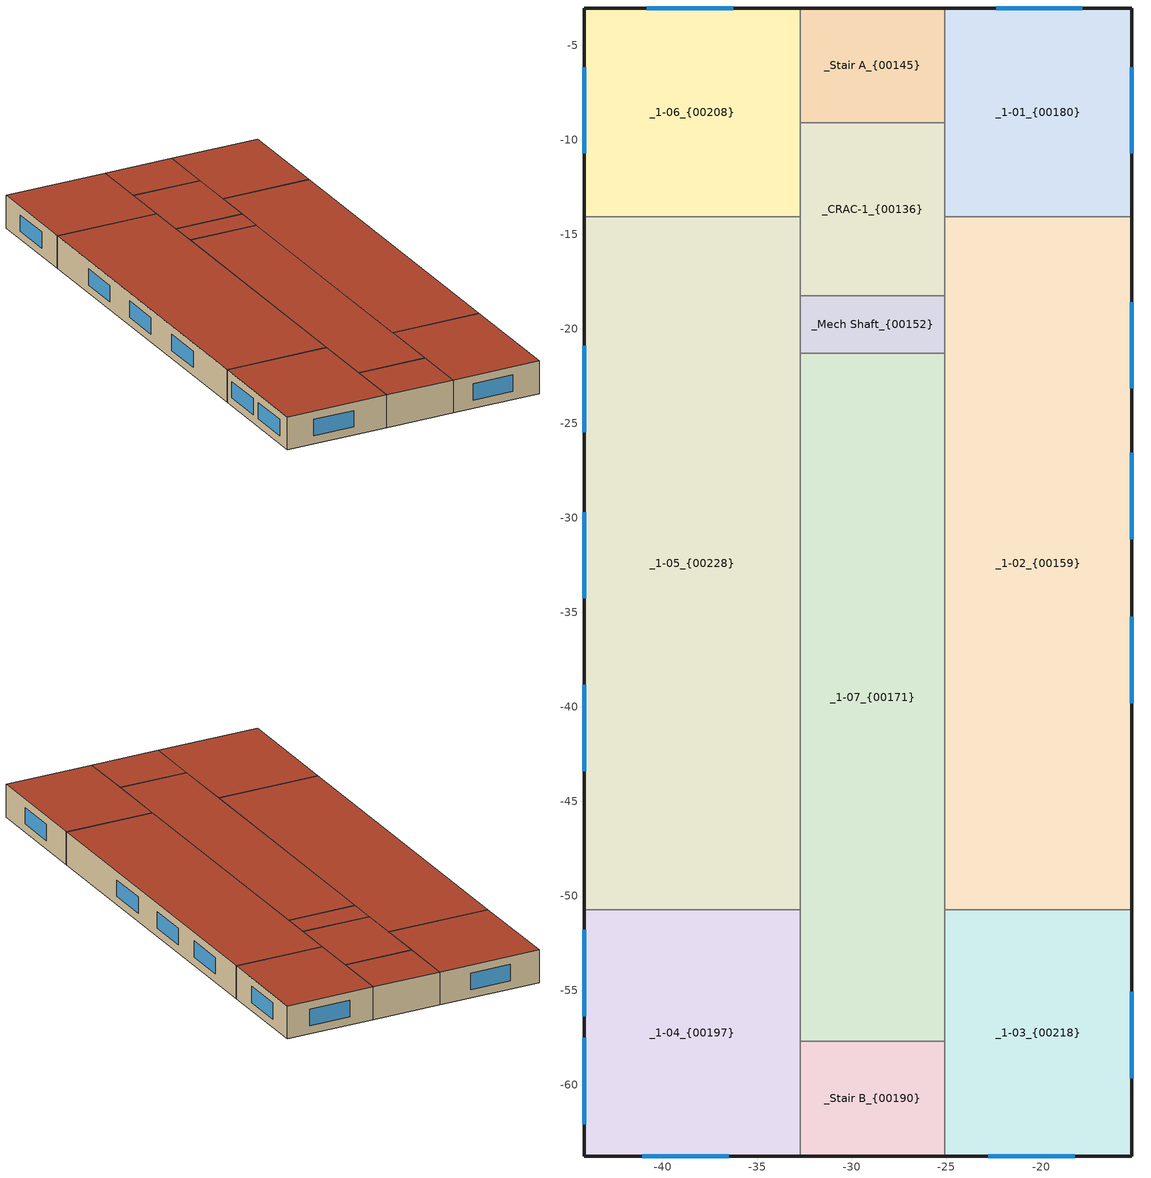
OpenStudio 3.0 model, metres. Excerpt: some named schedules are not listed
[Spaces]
_CRAC-1_{00136}
 floor adiabatic (2016 Zone 4 Slab-on-grade floor_ unheated_{00025}): -32.73,-18.24 -32.73,-9.1 -25.09,-9.1 -25.09,-18.24 z0
 wall to _Stair A_{00145} (Generic - Gypsum Board Interior Wall_{00032}): -25.09,-9.1 -32.73,-9.1 z0:3.66
 wall to _1-01_{00180} (Generic - Gypsum Board Interior Wall_{00032}): -25.09,-14.08 -25.09,-9.1 z0:3.66
 wall to _1-02_{00159} (Generic - Gypsum Board Interior Wall_{00032}): -25.09,-18.24 -25.09,-14.08 z0:3.66
 wall to _Mech Shaft_{00152} (Generic - Gypsum Board Interior Wall_{00032}): -32.73,-18.24 -25.09,-18.24 z0:3.66
 wall to _1-05_{00228} (Generic - Gypsum Board Interior Wall_{00032}): -32.73,-14.08 -32.73,-18.24 z0:3.66
 wall to _1-06_{00208} (Generic - Gypsum Board Interior Wall_{00032}): -32.73,-9.1 -32.73,-14.08 z0:3.66
 roof outside (2016 Zone 4 Insulation entirely above deck_{00022}): -25.09,-18.24 -25.09,-9.1 -32.73,-9.1 -32.73,-18.24 z3.66
_Stair A_{00145}
 floor adiabatic (2016 Zone 4 Slab-on-grade floor_ unheated_{00025}): -32.73,-9.1 -32.73,-3.03 -25.09,-3.03 -25.09,-9.1 z0
 wall outside (2016 Zone 4 Above-grade steel-framed wall_{00019}): -25.09,-3.03 -32.73,-3.03 z0:3.66
 wall to _1-01_{00180} (Generic - Gypsum Board Interior Wall_{00032}): -25.09,-9.1 -25.09,-3.03 z0:3.66
 wall to _1-06_{00208} (Generic - Gypsum Board Interior Wall_{00032}): -32.73,-3.03 -32.73,-9.1 z0:3.66
 roof outside (2016 Zone 4 Insulation entirely above deck_{00022}): -25.09,-9.1 -25.09,-3.03 -32.73,-3.03 -32.73,-9.1 z3.66
_Mech Shaft_{00152}
 floor adiabatic (2016 Zone 4 Slab-on-grade floor_ unheated_{00025}): -32.73,-21.3 -32.73,-18.24 -25.09,-18.24 -25.09,-21.3 z0
 wall to _1-02_{00159} (Generic - Gypsum Board Interior Wall_{00032}): -25.09,-21.3 -25.09,-18.24 z0:3.66
 wall to _1-07_{00171} (Generic - Gypsum Board Interior Wall_{00032}): -32.73,-21.3 -25.09,-21.3 z0:3.66
 wall to _1-05_{00228} (Generic - Gypsum Board Interior Wall_{00032}): -32.73,-18.24 -32.73,-21.3 z0:3.66
 roof outside (2016 Zone 4 Insulation entirely above deck_{00022}): -25.09,-21.3 -25.09,-18.24 -32.73,-18.24 -32.73,-21.3 z3.66
_1-02_{00159}
 floor adiabatic (2016 Zone 4 Slab-on-grade floor_ unheated_{00025}): -25.09,-50.74 -25.09,-14.08 -15.21,-14.08 -15.21,-50.74 z0
 wall outside (2016 Zone 4 Above-grade steel-framed wall_{00019}): -15.21,-50.74 -15.21,-14.08 z0:3.66
 wall to _1-01_{00180} (Generic - Gypsum Board Interior Wall_{00032}): -15.21,-14.08 -25.09,-14.08 z0:3.66
 wall to _1-03_{00218} (Generic - Gypsum Board Interior Wall_{00032}): -25.09,-50.74 -15.21,-50.74 z0:3.66
 wall to _1-07_{00171} (Generic - Gypsum Board Interior Wall_{00032}): -25.09,-21.3 -25.09,-50.74 z0:3.66
 window (Construction 3): -15.21,-39.81 -15.21,-35.24 / -15.21,-31.14 -15.21,-26.57 / -15.21,-23.16 -15.21,-18.59 z0.91:2.74
 roof outside (2016 Zone 4 Insulation entirely above deck_{00022}): -15.21,-50.74 -15.21,-14.08 -25.09,-14.08 -25.09,-50.74 z3.66
_1-07_{00171}
 floor adiabatic (2016 Zone 4 Slab-on-grade floor_ unheated_{00025}): -32.73,-57.68 -32.73,-21.3 -25.09,-21.3 -25.09,-57.68 z0
 wall to _1-03_{00218} (Generic - Gypsum Board Interior Wall_{00032}): -25.09,-57.68 -25.09,-50.74 z0:3.66
 wall to _Stair B_{00190} (Generic - Gypsum Board Interior Wall_{00032}): -32.73,-57.68 -25.09,-57.68 z0:3.66
 wall to _1-04_{00197} (Generic - Gypsum Board Interior Wall_{00032}): -32.73,-50.74 -32.73,-57.68 z0:3.66
 wall to _1-05_{00228} (Generic - Gypsum Board Interior Wall_{00032}): -32.73,-21.3 -32.73,-50.74 z0:3.66
 roof outside (2016 Zone 4 Insulation entirely above deck_{00022}): -25.09,-57.68 -25.09,-21.3 -32.73,-21.3 -32.73,-57.68 z3.66
_1-01_{00180}
 floor adiabatic (2016 Zone 4 Slab-on-grade floor_ unheated_{00025}): -25.09,-14.08 -25.09,-3.03 -15.21,-3.03 -15.21,-14.08 z0
 wall outside (2016 Zone 4 Above-grade steel-framed wall_{00019}): -15.21,-14.08 -15.21,-3.03 -25.09,-3.03 z0:3.66
 window (Construction 3): -17.81,-3.03 -22.38,-3.03 / -15.21,-10.72 -15.21,-6.15 z0.91:2.74
 roof outside (2016 Zone 4 Insulation entirely above deck_{00022}): -15.21,-14.08 -15.21,-3.03 -25.09,-3.03 -25.09,-14.08 z3.66
_Stair B_{00190}
 floor adiabatic (2016 Zone 4 Slab-on-grade floor_ unheated_{00025}): -32.73,-63.75 -32.73,-57.68 -25.09,-57.68 -25.09,-63.75 z0
 wall outside (2016 Zone 4 Above-grade steel-framed wall_{00019}): -32.73,-63.75 -25.09,-63.75 z0:3.66
 wall to _1-03_{00218} (Generic - Gypsum Board Interior Wall_{00032}): -25.09,-63.75 -25.09,-57.68 z0:3.66
 wall to _1-04_{00197} (Generic - Gypsum Board Interior Wall_{00032}): -32.73,-57.68 -32.73,-63.75 z0:3.66
 roof outside (2016 Zone 4 Insulation entirely above deck_{00022}): -25.09,-63.75 -25.09,-57.68 -32.73,-57.68 -32.73,-63.75 z3.66
_1-04_{00197}
 floor adiabatic (2016 Zone 4 Slab-on-grade floor_ unheated_{00025}): -44.16,-63.75 -44.16,-50.74 -32.73,-50.74 -32.73,-63.75 z0
 wall outside (2016 Zone 4 Above-grade steel-framed wall_{00019}): -44.16,-50.74 -44.16,-63.75 -32.73,-63.75 z0:3.66
 wall to _1-05_{00228} (Generic - Gypsum Board Interior Wall_{00032}): -32.73,-50.74 -44.16,-50.74 z0:3.66
 window (Construction 3): -41.09,-63.75 -36.52,-63.75 / -44.16,-51.78 -44.16,-56.35 / -44.16,-57.51 -44.16,-62.08 z0.91:2.74
 roof outside (2016 Zone 4 Insulation entirely above deck_{00022}): -32.73,-63.75 -32.73,-50.74 -44.16,-50.74 -44.16,-63.75 z3.66
_1-06_{00208}
 floor adiabatic (2016 Zone 4 Slab-on-grade floor_ unheated_{00025}): -44.16,-14.08 -44.16,-3.03 -32.73,-3.03 -32.73,-14.08 z0
 wall outside (2016 Zone 4 Above-grade steel-framed wall_{00019}): -32.73,-3.03 -44.16,-3.03 -44.16,-14.08 z0:3.66
 wall to _1-05_{00228} (Generic - Gypsum Board Interior Wall_{00032}): -44.16,-14.08 -32.73,-14.08 z0:3.66
 window (Construction 3): -44.16,-6.15 -44.16,-10.72 / -36.29,-3.03 -40.86,-3.03 z0.91:2.74
 roof outside (2016 Zone 4 Insulation entirely above deck_{00022}): -32.73,-14.08 -32.73,-3.03 -44.16,-3.03 -44.16,-14.08 z3.66
_1-03_{00218}
 floor adiabatic (2016 Zone 4 Slab-on-grade floor_ unheated_{00025}): -25.09,-63.75 -25.09,-50.74 -15.21,-50.74 -15.21,-63.75 z0
 wall outside (2016 Zone 4 Above-grade steel-framed wall_{00019}): -25.09,-63.75 -15.21,-63.75 -15.21,-50.74 z0:3.66
 window (Construction 3): -15.21,-59.65 -15.21,-55.08 / -22.78,-63.75 -18.21,-63.75 z0.91:2.74
 roof outside (2016 Zone 4 Insulation entirely above deck_{00022}): -15.21,-63.75 -15.21,-50.74 -25.09,-50.74 -25.09,-63.75 z3.66
_1-05_{00228}
 floor adiabatic (2016 Zone 4 Slab-on-grade floor_ unheated_{00025}): -44.16,-50.74 -44.16,-14.08 -32.73,-14.08 -32.73,-50.74 z0
 wall outside (2016 Zone 4 Above-grade steel-framed wall_{00019}): -44.16,-14.08 -44.16,-50.74 z0:3.66
 window (Construction 3): -44.16,-38.83 -44.16,-43.4 / -44.16,-29.69 -44.16,-34.26 / -44.16,-20.9 -44.16,-25.47 z0.91:2.74
 roof outside (2016 Zone 4 Insulation entirely above deck_{00022}): -32.73,-50.74 -32.73,-14.08 -44.16,-14.08 -44.16,-50.74 z3.66
[Site]
Lyon-Saint Exupery_ France_Site_{00374}: Latitude {deg}=45.726; Longitude {deg}=5.091; Time Zone {hr}=0; Elevation {m}=250.2408
[Site:GroundReflectance]
0.2, 0.2, 0.2, 0.2, 0.2, 0.2, 0.2, 0.2, 0.2, 0.2, 0.2, 0.2
[SizingPeriod:DesignDay] Daily Dry-Bulb Temperature Range {deltaC}=0; Barometric Pressure {Pa}=98355; Wind Direction {deg}=0; Rain Indicator=0; Snow Indicator=0; Daylight Saving Time Indicator=0
Name | Maximum Dry-Bulb Temperature {C} | Humidity Indicating Conditions at Maximum Dry-Bulb | Wind Speed {m/s} | Sky Clearness | Day of Month | Month | Day Type | Humidity Indicating Type | Dry-Bulb Temperature Range Modifier Type | Solar Model Indicator | Humidity Indicating Day Schedule | Dry-Bulb Temperature Range Modifier Schedule | Beam Solar Day Schedule | Diffuse Solar Day Schedule
00:HDD_Lyon-Saint Exupery_ France_{00375} | -5.94444 | -7.95475 | 18.04 | 0 | 15 | 1 | WinterDesignDay | Wetbulb | DefaultMultipliers | ASHRAEClearSky
01:CDD_Lyon-Saint Exupery_ France_January_{00380} | 20.1667 | 11.8481 | 9.02 | 1 | 21 | 1 | SummerDesignDay | WetBulbProfileDifferenceSchedule | DifferenceSchedule | Schedule | WetbulbTemperatureScheduleDayForDesignWeather_January_{00377} | DrybulbTemperatureScheduleDayForDesignWeather_January_{00376} | BeamRadiationScheduleDayForDesignWeather_January_{00378} | DiffuseRadiationScheduleDayForDesignWeather_January_{00379}
02:CDD_Lyon-Saint Exupery_ France_February_{00385} | 21.7556 | 13.4373 | 9.02 | 1 | 21 | 2 | SummerDesignDay | WetBulbProfileDifferenceSchedule | DifferenceSchedule | Schedule | WetbulbTemperatureScheduleDayForDesignWeather_February_{00382} | DrybulbTemperatureScheduleDayForDesignWeather_February_{00381} | BeamRadiationScheduleDayForDesignWeather_February_{00383} | DiffuseRadiationScheduleDayForDesignWeather_February_{00384}
03:CDD_Lyon-Saint Exupery_ France_March_{00390} | 25.0111 | 16.1395 | 9.02 | 1 | 21 | 3 | SummerDesignDay | WetBulbProfileDifferenceSchedule | DifferenceSchedule | Schedule | WetbulbTemperatureScheduleDayForDesignWeather_March_{00387} | DrybulbTemperatureScheduleDayForDesignWeather_March_{00386} | BeamRadiationScheduleDayForDesignWeather_March_{00388} | DiffuseRadiationScheduleDayForDesignWeather_March_{00389}
[Material] Roughness=MediumRough
Name | Thickness {m} | Conductivity {W/m-K} | Density {kg/m3} | Specific Heat {J/kg-K} | Thermal Absorptance | Solar Absorptance | Visible Absorptance
2016 Zone 4 Above-grade steel-framed wall_5/8-in gypsum board_{00014} | 0.015875 | 0.160093 | 800.842 | 1088.57 | 0.45 | 0.45 | 0.45
2016 Zone 4 Above-grade steel-framed wall_3.5-in cavity_ 16-in o.c. steel frame_ R-13 batt_{00015} | 0.0889 | 0.084131 | 54.4573 | 837.36
2016 Zone 4 Above-grade steel-framed wall_R-7.5 board insulation_{00016} | 0.0381 | 0.0288514 | 40.0421 | 1465.38
2016 Zone 4 Above-grade steel-framed wall_5/8-in gypsum board_{00017} | 0.015875 | 0.160093 | 800.842 | 1088.57
2016 Zone 4 Above-grade steel-framed wall_3/4-in HW stucco_{00018} | 0.01905 | 1.35214 | 1922.02 | 837.36 | 0.675 | 0.675 | 0.675
2016 Zone 4 Insulation entirely above deck_R-30 board insulation_{00020} | 0.1524 | 0.0288514 | 40.0421 | 1465.38 | 0.675 | 0.675 | 0.675
2016 Zone 4 Insulation entirely above deck_22-gauge steel roof deck_{00021} | 0.0008636 | 54.4861 | 7832.24 | 502.416 | 0.45 | 0.45 | 0.45
2016 Zone 4 Slab-on-grade floor_ unheated_6 in. HW concrete_{00023} | 0.0762 | 1.94708 | 2242.36 | 921.096 | 0.675 | 0.675 | 0.675
2016 Zone 4 Slab-on-grade floor_ unheated_6 in. HW concrete_{00024} | 0.0762 | 1.94708 | 2242.36 | 921.096 |  | 0 | 0
Generic - Gypsum Board Interior Wall_5/8-in gypsum board_{00029}; Generic - Gypsum Board Interior Wall_5/8-in gypsum board_{00031} | 0.015875 | 0.160958 | 800.842 | 1088.57 | 0.45 | 0.45 | 0.45
Generic - Gypsum Board Interior Wall_3.5-in cavity_ steel frame 16-in o.c._ no insul_{00030} | 0.0889 | 0.638984 | 46.4488 | 1400
[Construction]
2016 Zone 4 Above-grade steel-framed wall_{00019}: 2016 Zone 4 Above-grade steel-framed wall_3/4-in HW stucco_{00018}, 2016 Zone 4 Above-grade steel-framed wall_5/8-in gypsum board_{00017}, 2016 Zone 4 Above-grade steel-framed wall_R-7.5 board insulation_{00016}, 2016 Zone 4 Above-grade steel-framed wall_3.5-in cavity_ 16-in o.c. steel frame_ R-13 batt_{00015}, 2016 Zone 4 Above-grade steel-framed wall_5/8-in gypsum board_{00014}
2016 Zone 4 Insulation entirely above deck_{00022}: 2016 Zone 4 Insulation entirely above deck_R-30 board insulation_{00020}, 2016 Zone 4 Insulation entirely above deck_22-gauge steel roof deck_{00021}
2016 Zone 4 Slab-on-grade floor_ unheated_{00025}: 2016 Zone 4 Slab-on-grade floor_ unheated_6 in. HW concrete_{00024}, 2016 Zone 4 Slab-on-grade floor_ unheated_6 in. HW concrete_{00023}
Generic - Gypsum Board Interior Wall_{00032}: Generic - Gypsum Board Interior Wall_5/8-in gypsum board_{00031}, Generic - Gypsum Board Interior Wall_3.5-in cavity_ steel frame 16-in o.c._ no insul_{00030}, Generic - Gypsum Board Interior Wall_5/8-in gypsum board_{00029}
Construction 3: 2016 Zone 4 Metal framing_ fixed_withShade_{00041}
[WindowMaterial:SimpleGlazingSystem]
2016 Zone 4 Metal framing_ fixed_withShade_{00041}: U-Factor {W/m2-K}=2.15774; Solar Heat Gain Coefficient=0.36; Visible Transmittance=0.396
[WindowMaterial:Shade]
Drape-OpenWeave-Medium_{00042}: Solar Transmittance=0.49; Solar Reflectance=0.25; Visible Transmittance=0.49; Visible Reflectance=0.25; Thermal Hemispherical Emissivity=0.65; Thermal Transmittance=0.25; Thickness {m}=0.0005; Conductivity {W/m-K}=0.1; Shade to Glass Distance {m}=0.05; Top Opening Multiplier=0.1; Bottom Opening Multiplier=0.1; Left-Side Opening Multiplier=0; Right-Side Opening Multiplier=0; Airflow Permeability=0.3
[Foundation:Kiva]
Foundation Kiva 1: Initial Indoor Air Temperature {C}=20
[Foundation:Kiva:Settings]
Soil Conductivity {W/m-K}=1.38459; Soil Density {kg/m3}=1200; Soil Specific Heat {J/kg-K}=1200; Ground Solar Absorptivity=0.9; Ground Thermal Absorptivity=0.9; Ground Surface Roughness {m}=0.03; Far-Field Width {m}=40; Deep-Ground Boundary Condition=Autoselect; Minimum Cell Dimension {m}=0.02; Maximum Cell Growth Coefficient=1.5; Simulation Timestep=Timestep
[ShadingControl]
ShadingCtrlDrape-OpenWeave-Medium_{00043}: Shading Type=InteriorShade; Shading Device Material=Drape-OpenWeave-Medium_{00042}; Shading Control Type=AlwaysOn
[ThermostatSetpoint:DualSetpoint]
Name | Heating Setpoint Temperature Schedule | Cooling Setpoint Temperature Schedule
4PFCU - Conditioned_Tstat_{00044}; 4PFCU - Conditioned_Tstat_{00044} 1; 4PFCU - Conditioned_Tstat_{00044} 2; 4PFCU - Conditioned_Tstat_{00044} 3; 4PFCU - Conditioned_Tstat_{00044} 4; 4PFCU - Conditioned_Tstat_{00044} 5; 4PFCU - Conditioned_Tstat_{00044} 6 | 90.1 Health HVAC_HtgSp_{00053} | 90.1 Health HVAC_ClgSp_{00045}
CRAC-1_Tstat_{00061} | Computer Room HVAC_HtgSp_{00066} | Computer Room HVAC_ClgSp_{00062}
2PFCU - Heating Only_Tstat_{00070}; 2PFCU - Heating Only_Tstat_{00070} 1 | 90.1 Health HVAC_HtgSp_{00079}
[Space]
Name | Thermal Zone
_CRAC-1_{00136} | Zone_CRAC-1_CRAC-1_{00450}
_Stair A_{00145} | Zone_Stair A_Stair A_{00452}
_Mech Shaft_{00152} | ThermalZone_Mech Shaft_{00456}
_1-02_{00159} | Zone_1-02_1-02_{00438}
_1-07_{00171} | Zone_1-07_1-07_{00448}
_1-01_{00180} | Zone_1-01_1-01_{00436}
_Stair B_{00190} | Zone_Stair B_Stair B_{00454}
_1-04_{00197} | Zone_1-04_1-04_{00442}
_1-06_{00208} | Zone_1-06_1-06_{00446}
_1-03_{00218} | Zone_1-03_1-03_{00440}
_1-05_{00228} | Zone_1-05_1-05_{00444}
[Lights:Definition] Design Level Calculation Method=LightingLevel; Fraction Radiant=0.195075; Fraction Visible=0.180225; Return Air Fraction=0
Name | Lighting Level {W}
CRAC-1_OHLightDefinition_{00240} | 998.568
Stair A_OHLightDefinition_{00249} | 289.389
1-02_OHLightDefinition_{00260} | 3902.17
1-07_OHLightDefinition_{00276} | 3198.14
1-01_OHLightDefinition_{00283} | 1093.37
Stair B_OHLightDefinition_{00299} | 289.437
1-04_OHLightDefinition_{00310} | 1488.56
1-06_OHLightDefinition_{00326} | 1263.65
1-03_OHLightDefinition_{00342} | 1287.97
1-05_OHLightDefinition_{00358} | 4509.91
[Lights] Schedule=90.1 Health Lights/Elec_Schedule670858365_{00099}; Fraction Replaceable=0
Name | Lights Definition | Space or SpaceType
CRAC-1_OHLight_{00241} | CRAC-1_OHLightDefinition_{00240} | _CRAC-1_{00136}
Stair A_OHLight_{00250} | Stair A_OHLightDefinition_{00249} | _Stair A_{00145}
1-02_OHLight_{00261} | 1-02_OHLightDefinition_{00260} | _1-02_{00159}
1-07_OHLight_{00277} | 1-07_OHLightDefinition_{00276} | _1-07_{00171}
1-01_OHLight_{00284} | 1-01_OHLightDefinition_{00283} | _1-01_{00180}
Stair B_OHLight_{00300} | Stair B_OHLightDefinition_{00299} | _Stair B_{00190}
1-04_OHLight_{00311} | 1-04_OHLightDefinition_{00310} | _1-04_{00197}
1-06_OHLight_{00327} | 1-06_OHLightDefinition_{00326} | _1-06_{00208}
1-03_OHLight_{00343} | 1-03_OHLightDefinition_{00342} | _1-03_{00218}
1-05_OHLight_{00359} | 1-05_OHLightDefinition_{00358} | _1-05_{00228}
[ElectricEquipment:Definition] Design Level Calculation Method=Watts/Area; Fraction Latent=0; Fraction Radiant=0.25; Fraction Lost=0
Name | Watts per Space Floor Area {W/m2}
CRAC-1_ElectricEqptDefinition_{00242} | 215.2782
1-02_ElectricEqptDefinition_{00265}; 1-07_ElectricEqptDefinition_{00281}; 1-01_ElectricEqptDefinition_{00288}; 1-04_ElectricEqptDefinition_{00315}; 1-06_ElectricEqptDefinition_{00331}; 1-03_ElectricEqptDefinition_{00347}; 1-05_ElectricEqptDefinition_{00363} | 8.07293
[ElectricEquipment]
Name | Electric Equipment Definition | Space or SpaceType | Schedule
CRAC-1_ElectricEqpt_{00243} | CRAC-1_ElectricEqptDefinition_{00242} | _CRAC-1_{00136} | Computer Room Electrical_Schedule42652279_{00133}
1-02_ElectricEqpt_{00266} | 1-02_ElectricEqptDefinition_{00265} | _1-02_{00159} | 90.1 Health Lights/Elec_Schedule670858365_{00099}
1-07_ElectricEqpt_{00282} | 1-07_ElectricEqptDefinition_{00281} | _1-07_{00171} | 90.1 Health Lights/Elec_Schedule670858365_{00099}
1-01_ElectricEqpt_{00289} | 1-01_ElectricEqptDefinition_{00288} | _1-01_{00180} | 90.1 Health Lights/Elec_Schedule670858365_{00099}
1-04_ElectricEqpt_{00316} | 1-04_ElectricEqptDefinition_{00315} | _1-04_{00197} | 90.1 Health Lights/Elec_Schedule670858365_{00099}
1-06_ElectricEqpt_{00332} | 1-06_ElectricEqptDefinition_{00331} | _1-06_{00208} | 90.1 Health Lights/Elec_Schedule670858365_{00099}
1-03_ElectricEqpt_{00348} | 1-03_ElectricEqptDefinition_{00347} | _1-03_{00218} | 90.1 Health Lights/Elec_Schedule670858365_{00099}
1-05_ElectricEqpt_{00364} | 1-05_ElectricEqptDefinition_{00363} | _1-05_{00228} | 90.1 Health Lights/Elec_Schedule670858365_{00099}
[SpaceInfiltration:DesignFlowRate] Design Flow Rate Calculation Method=Flow/ExteriorWallArea; Flow per Exterior Surface Area {m3/s-m2}=0.001016; Constant Term Coefficient=1; Temperature Term Coefficient=0; Velocity Term Coefficient=0; Velocity Squared Term Coefficient=0
Name | Space or SpaceType | Schedule
CRAC-1_Infiltration_{00248} | _CRAC-1_{00136} | Schedule_SpaceInfiltration_CRAC-1{00247}
Stair A_Infiltration_{00259} | _Stair A_{00145} | Schedule_SpaceInfiltration_Stair A{00258}
1-02_Infiltration_{00275} | _1-02_{00159} | Schedule_SpaceInfiltration_1-02{00274}
1-01_Infiltration_{00298} | _1-01_{00180} | Schedule_SpaceInfiltration_1-01{00297}
Stair B_Infiltration_{00309} | _Stair B_{00190} | Schedule_SpaceInfiltration_Stair B{00308}
1-04_Infiltration_{00325} | _1-04_{00197} | Schedule_SpaceInfiltration_1-04{00324}
1-06_Infiltration_{00341} | _1-06_{00208} | Schedule_SpaceInfiltration_1-06{00340}
1-03_Infiltration_{00357} | _1-03_{00218} | Schedule_SpaceInfiltration_1-03{00356}
1-05_Infiltration_{00373} | _1-05_{00228} | Schedule_SpaceInfiltration_1-05{00372}
[OtherEquipment:Definition] Design Level Calculation Method=EquipmentLevel; Fraction Latent=0; Fraction Radiant=0; Fraction Lost=0
Name | Design Level {W}
Stair A_SlabOnGradeHeatLossDefiniton{00251} | -151.896
1-02_SlabOnGradeHeatLossDefiniton{00267} | -909.655
1-01_SlabOnGradeHeatLossDefiniton{00290} | -386.258
Stair B_SlabOnGradeHeatLossDefiniton{00301} | -151.908
1-04_SlabOnGradeHeatLossDefiniton{00317} | -486.769
1-06_SlabOnGradeHeatLossDefiniton{00333} | -430.354
1-03_SlabOnGradeHeatLossDefiniton{00349} | -438.573
1-05_SlabOnGradeHeatLossDefiniton{00365} | -965.517
[OtherEquipment] Schedule=GroundFloorandWallHeatLoss_Sch_{00001}
Name | Other Equipment Definition | Space or SpaceType
Stair A_SlabOnGradeHeatLoss_{00252} | Stair A_SlabOnGradeHeatLossDefiniton{00251} | _Stair A_{00145}
1-02_SlabOnGradeHeatLoss_{00268} | 1-02_SlabOnGradeHeatLossDefiniton{00267} | _1-02_{00159}
1-01_SlabOnGradeHeatLoss_{00291} | 1-01_SlabOnGradeHeatLossDefiniton{00290} | _1-01_{00180}
Stair B_SlabOnGradeHeatLoss_{00302} | Stair B_SlabOnGradeHeatLossDefiniton{00301} | _Stair B_{00190}
1-04_SlabOnGradeHeatLoss_{00318} | 1-04_SlabOnGradeHeatLossDefiniton{00317} | _1-04_{00197}
1-06_SlabOnGradeHeatLoss_{00334} | 1-06_SlabOnGradeHeatLossDefiniton{00333} | _1-06_{00208}
1-03_SlabOnGradeHeatLoss_{00350} | 1-03_SlabOnGradeHeatLossDefiniton{00349} | _1-03_{00218}
1-05_SlabOnGradeHeatLoss_{00366} | 1-05_SlabOnGradeHeatLossDefiniton{00365} | _1-05_{00228}
[People:Definition] Number of People Calculation Method=Area/Person; Fraction Radiant=0.7; Carbon Dioxide Generation Rate {m3/s-W}=4.298e-08
Name | Space Floor Area per Person {m2/person} | Sensible Heat Fraction
1-02_PeopleDefinition__{00262}; 1-01_PeopleDefinition__{00285}; 1-04_PeopleDefinition__{00312}; 1-06_PeopleDefinition__{00328}; 1-03_PeopleDefinition__{00344}; 1-05_PeopleDefinition__{00360} | 18.5806 | 0.544444
1-07_PeopleDefinition__{00278} | 4.645152 | 0.657143
[People] Number of People Schedule=90.1 Health Occupancy_Schedule490409884_{00104}; Multiplier=1
Name | People Definition | Space or SpaceType | Activity Level Schedule
1-02_People__{00263} | 1-02_PeopleDefinition__{00262} | _1-02_{00159} | Schedule_SchType_Constant_{00264}
1-07_People__{00279} | 1-07_PeopleDefinition__{00278} | _1-07_{00171} | Schedule_SchType_Constant_{00280}
1-01_People__{00286} | 1-01_PeopleDefinition__{00285} | _1-01_{00180} | Schedule_SchType_Constant_{00287}
1-04_People__{00313} | 1-04_PeopleDefinition__{00312} | _1-04_{00197} | Schedule_SchType_Constant_{00314}
1-06_People__{00329} | 1-06_PeopleDefinition__{00328} | _1-06_{00208} | Schedule_SchType_Constant_{00330}
1-03_People__{00345} | 1-03_PeopleDefinition__{00344} | _1-03_{00218} | Schedule_SchType_Constant_{00346}
1-05_People__{00361} | 1-05_PeopleDefinition__{00360} | _1-05_{00228} | Schedule_SchType_Constant_{00362}
[ThermalZone] Use Ideal Air Loads=No
Name | Multiplier | Thermostat | Zone Inside Convection Algorithm
Zone_1-01_1-01_{00436} | 1 | 4PFCU - Conditioned_Tstat_{00044}
Zone_1-02_1-02_{00438} | 1 | 4PFCU - Conditioned_Tstat_{00044} 1
Zone_1-03_1-03_{00440} | 1 | 4PFCU - Conditioned_Tstat_{00044} 2
Zone_1-04_1-04_{00442} | 1 | 4PFCU - Conditioned_Tstat_{00044} 3
Zone_1-05_1-05_{00444} | 1 | 4PFCU - Conditioned_Tstat_{00044} 4
Zone_1-06_1-06_{00446} | 1 | 4PFCU - Conditioned_Tstat_{00044} 5
Zone_1-07_1-07_{00448} | 1 | 4PFCU - Conditioned_Tstat_{00044} 6
Zone_CRAC-1_CRAC-1_{00450} | 1 | CRAC-1_Tstat_{00061}
Zone_Stair A_Stair A_{00452} | 1 | 2PFCU - Heating Only_Tstat_{00070}
Zone_Stair B_Stair B_{00454} | 1 | 2PFCU - Heating Only_Tstat_{00070} 1
ThermalZone_Mech Shaft_{00456} |  |  | TARP
[Schedule:Year]
90.1 Health Lights/Elec_Schedule670858365_{00099}: 12, 31, Schedule670858365_{00103}
Computer Room Electrical_Schedule42652279_{00133}: 12, 31, Schedule42652279_{00135}
Schedule_SpaceInfiltration_CRAC-1{00247}: 12, 31, Schedule1373865669_{00246}
Schedule_SpaceInfiltration_Stair A{00258}: 12, 31, Schedule1465220899_{00257}
Schedule_SpaceInfiltration_1-02{00274}: 12, 31, Schedule1465220899_{00273}
Schedule_SpaceInfiltration_1-01{00297}: 12, 31, Schedule1465220899_{00296}
Schedule_SpaceInfiltration_Stair B{00308}: 12, 31, Schedule1465220899_{00307}
[Schedule:Day]
DrybulbTemperatureScheduleDayForDesignWeather_January_{00376}; DrybulbTemperatureScheduleDayForDesignWeather_February_{00381}: 0, 10, 8.17083, 0, 20, 8.27361, 0, 30, 8.37639, 0, 40, 8.4706, 0, 50, 8.55625, 1, 0, 8.6419, 1, 10, 8.72755, 1, 20, 8.81319, 1, 30, 8.89884, 1, 40, 8.98449, 1, 50, 9.07014, 2, 0, 9.15579, 2, 10, 9.24144, 2, 20, 9.32708, 2, 30, 9.41273, 2, 40, 9.48981, 2, 50, 9.55833, 3, 0, 9.62685, 3, 10, 9.69537, 3, 20, 9.76389, 3, 30, 9.83241, 3, 40, 9.89236, 3, 50, 9.94375, 4, 0, 9.99514, 4, 10, 10.0465, 4, 20, 10.0979, 4, 30, 10.1493, 4, 40, 10.1836, 4, 50, 10.2007, 5, 0, 10.2178, 5, 10, 10.235, 5, 20, 10.2521, 5, 30, 10.2692, 5, 40, 10.2606, 5, 50, 10.2264, 6, 0, 10.1921, 6, 10, 10.1579, 6, 20, 10.1236, 6, 30, 10.0894, 6, 40, 10.0294, 6, 50, 9.94375, 7, 0, 9.8581, 7, 10, 9.77245, 7, 20, 9.68681, 7, 30, 9.60116, 7, 40, 9.48125, 7, 50, 9.32708, 8, 0, 9.17292, 8, 10, 9.01875, 8, 20, 8.86458, 8, 30, 8.71042, 8, 40, 8.52199, 8, 50, 8.29931, 9, 0, 8.07662, 9, 10, 7.85393, 9, 20, 7.63125, 9, 30, 7.40856, 9, 40, 7.16875, 9, 50, 6.9118, 10, 0, 6.65486, 10, 10, 6.39792, 10, 20, 6.14097, 10, 30, 5.88403, 10, 40, 5.60995, 10, 50, 5.31875, 11, 0, 5.02755, 11, 10, 4.73634, 11, 20, 4.44514, 11, 30, 4.15394, 11, 40, 3.8713, 11, 50, 3.59722, 12, 0, 3.32315, 12, 10, 3.04907, 12, 20, 2.775, 12, 30, 2.50092, 12, 40, 2.26111, 12, 50, 2.05555, 13, 0, 1.85, 13, 10, 1.64444, 13, 20, 1.43889, 13, 30, 1.23334, 13, 40, 1.06204, 13, 50, 0.925002, 14, 0, 0.787964, 14, 10, 0.650927, 14, 20, 0.51389, 14, 30, 0.376852, 14, 40, 0.282639, 14, 50, 0.23125, 15, 0, 0.179861, 15, 10, 0.128472, 15, 20, 0.0770834, 15, 30, 0.0256945, 15, 40, 0.0256945, 15, 50, 0.0770834, 16, 0, 0.128472, 16, 10, 0.179861, 16, 20, 0.23125, 16, 30, 0.282639, 16, 40, 0.368287, 16, 50, 0.488194, 17, 0, 0.608102, 17, 10, 0.728009, 17, 20, 0.847916, 17, 30, 0.967823, 17, 40, 1.12199, 17, 50, 1.31042, 18, 0, 1.49884, 18, 10, 1.68727, 18, 20, 1.8757, 18, 30, 2.06412, 18, 40, 2.26968, 18, 50, 2.49236, 19, 0, 2.71505, 19, 10, 2.93773, 19, 20, 3.16042, 19, 30, 3.3831, 19, 40, 3.60579, 19, 50, 3.82847, 20, 0, 4.05116, 20, 10, 4.27384, 20, 20, 4.49653, 20, 30, 4.71921, 20, 40, 4.92477, 20, 50, 5.11319, 21, 0, 5.30162, 21, 10, 5.49005, 21, 20, 5.67847, 21, 30, 5.8669, 21, 40, 6.04676, 21, 50, 6.21806, 22, 0, 6.38935, 22, 10, 6.56065, 22, 20, 6.73195, 22, 30, 6.90324, 22, 40, 7.05741, 22, 50, 7.19445, 23, 0, 7.33148, 23, 10, 7.46852, 23, 20, 7.60556, 23, 30, 7.74259, 23, 40, 7.8625, 23, 50, 7.96528, 24, 0, 8.06806
WetbulbTemperatureScheduleDayForDesignWeather_January_{00377}: 0, 10, 3.53862, 0, 20, 3.58245, 0, 30, 3.62628, 0, 40, 3.66862, 0, 50, 3.70949, 1, 0, 3.75035, 1, 10, 3.79121, 1, 20, 3.83207, 1, 30, 3.87293, 1, 40, 3.91386, 1, 50, 3.95484, 2, 0, 3.99583, 2, 10, 4.03681, 2, 20, 4.0778, 2, 30, 4.11878, 2, 40, 4.15572, 2, 50, 4.18861, 3, 0, 4.2215, 3, 10, 4.25439, 3, 20, 4.28728, 3, 30, 4.32017, 3, 40, 4.34898, 3, 50, 4.37371, 4, 0, 4.39845, 4, 10, 4.42318, 4, 20, 4.44791, 4, 30, 4.47265, 4, 40, 4.48762, 4, 50, 4.49284, 5, 0, 4.49805, 5, 10, 4.50327, 5, 20, 4.50848, 5, 30, 4.5137, 5, 40, 4.50957, 5, 50, 4.49611, 6, 0, 4.48264, 6, 10, 4.46917, 6, 20, 4.45571, 6, 30, 4.44224, 6, 40, 4.41493, 6, 50, 4.37377, 7, 0, 4.33261, 7, 10, 4.29145, 7, 20, 4.25029, 7, 30, 4.20913, 7, 40, 4.15169, 7, 50, 4.07796, 8, 0, 4.00423, 8, 10, 3.9305, 8, 20, 3.85677, 8, 30, 3.78305, 8, 40, 3.69656, 8, 50, 3.5973, 9, 0, 3.49805, 9, 10, 3.3988, 9, 20, 3.29955, 9, 30, 3.20029, 9, 40, 3.0929, 9, 50, 2.97736, 10, 0, 2.86182, 10, 10, 2.74628, 10, 20, 2.63073, 10, 30, 2.51519, 10, 40, 2.39347, 10, 50, 2.26556, 11, 0, 2.13765, 11, 10, 2.00974, 11, 20, 1.88184, 11, 30, 1.75393, 11, 40, 1.63117, 11, 50, 1.51358, 12, 0, 1.39598, 12, 10, 1.27839, 12, 20, 1.16079, 12, 30, 1.0432, 12, 40, 0.941132, 12, 50, 0.854602, 13, 0, 0.768072, 13, 10, 0.681542, 13, 20, 0.595012, 13, 30, 0.508482, 13, 40, 0.436747, 13, 50, 0.379807, 14, 0, 0.322866, 14, 10, 0.265926, 14, 20, 0.208986, 14, 30, 0.152045, 14, 40, 0.113277, 14, 50, 0.0926812, 15, 0, 0.0720854, 15, 10, 0.0514896, 15, 20, 0.0308937, 15, 30, 0.0102979, 15, 40, 0.0102979, 15, 50, 0.0308937, 16, 0, 0.0514896, 16, 10, 0.0720854, 16, 20, 0.0926812, 16, 30, 0.113277, 16, 40, 0.14847, 16, 50, 0.198261, 17, 0, 0.248052, 17, 10, 0.297843, 17, 20, 0.347634, 17, 30, 0.397425, 17, 40, 0.461902, 17, 50, 0.541064, 18, 0, 0.620226, 18, 10, 0.699388, 18, 20, 0.77855, 18, 30, 0.857712, 18, 40, 0.944834, 18, 50, 1.03992, 19, 0, 1.135, 19, 10, 1.23008, 19, 20, 1.32516, 19, 30, 1.42025, 19, 40, 1.5162, 19, 50, 1.61303, 20, 0, 1.70987, 20, 10, 1.8067, 20, 20, 1.90353, 20, 30, 2.00036, 20, 40, 2.09046, 20, 50, 2.17382, 21, 0, 2.25719, 21, 10, 2.34056, 21, 20, 2.42392, 21, 30, 2.50729, 21, 40, 2.58745, 21, 50, 2.66442, 22, 0, 2.74139, 22, 10, 2.81836, 22, 20, 2.89533, 22, 30, 2.97229, 22, 40, 3.04198, 22, 50, 3.10439, 23, 0, 3.1668, 23, 10, 3.2292, 23, 20, 3.29161, 23, 30, 3.35402, 23, 40, 3.40714, 23, 50, 3.45097, 24, 0, 3.49479
BeamRadiationScheduleDayForDesignWeather_January_{00378}: 0, 10, 0, 0, 20, 0, 0, 30, 0, 0, 40, 0, 0, 50, 0, 1, 0, 0, 1, 10, 0, 1, 20, 0, 1, 30, 0, 1, 40, 0, 1, 50, 0, 2, 0, 0, 2, 10, 0, 2, 20, 0, 2, 30, 0, 2, 40, 0, 2, 50, 0, 3, 0, 0, 3, 10, 0, 3, 20, 0, 3, 30, 0, 3, 40, 0, 3, 50, 0, 4, 0, 0, 4, 10, 0, 4, 20, 0, 4, 30, 0, 4, 40, 0, 4, 50, 0, 5, 0, 0, 5, 10, 0, 5, 20, 0, 5, 30, 0, 5, 40, 0, 5, 50, 0, 6, 0, 0, 6, 10, 0, 6, 20, 0, 6, 30, 0, 6, 40, 0, 6, 50, 0, 7, 0, 0, 7, 10, 0, 7, 20, 0, 7, 30, 0, 7, 40, 0.9236, 7, 50, 2.7708, 8, 0, 4.618, 8, 10, 6.4652, 8, 20, 8.3124, 8, 30, 10.1596, 8, 40, 55.686, 8, 50, 144.892, 9, 0, 234.097, 9, 10, 323.303, 9, 20, 412.508, 9, 30, 501.714, 9, 40, 563.735, 9, 50, 598.571, 10, 0, 633.407, 10, 10, 668.244, 10, 20, 703.08, 10, 30, 737.916, 10, 40, 762.289, 10, 50, 776.197, 11, 0, 790.106, 11, 10, 804.015, 11, 20, 817.923, 11, 30, 831.832, 11, 40, 841.301, 11, 50, 846.33, 12, 0, 851.359, 12, 10, 856.388, 12, 20, 861.417, 12, 30, 866.446, 12, 40, 868.533, 12, 50, 867.678, 13, 0, 866.823, 13, 10, 865.968, 13, 20, 865.113, 13, 30, 864.258, 13, 40, 860.229, 13, 50, 853.026, 14, 0, 845.823, 14, 10, 838.62, 14, 20, 831.417, 14, 30, 824.214, 14, 40, 811.505, 14, 50, 793.289, 15, 0, 775.074, 15, 10, 756.858, 15, 20, 738.642, 15, 30, 720.426, 15, 40, 687.389, 15, 50, 639.53, 16, 0, 591.672, 16, 10, 543.813, 16, 20, 495.954, 16, 30, 448.096, 16, 40, 388.819, 16, 50, 318.125, 17, 0, 247.43, 17, 10, 176.736, 17, 20, 106.042, 17, 30, 35.3472, 17, 40, 0, 17, 50, 0, 18, 0, 0, 18, 10, 0, 18, 20, 0, 18, 30, 0, 18, 40, 0, 18, 50, 0, 19, 0, 0, 19, 10, 0, 19, 20, 0, 19, 30, 0, 19, 40, 0, 19, 50, 0, 20, 0, 0, 20, 10, 0, 20, 20, 0, 20, 30, 0, 20, 40, 0, 20, 50, 0, 21, 0, 0, 21, 10, 0, 21, 20, 0, 21, 30, 0, 21, 40, 0, 21, 50, 0, 22, 0, 0, 22, 10, 0, 22, 20, 0, 22, 30, 0, 22, 40, 0, 22, 50, 0, 23, 0, 0, 23, 10, 0, 23, 20, 0, 23, 30, 0, 23, 40, 0, 23, 50, 0, 24, 0, 0
DiffuseRadiationScheduleDayForDesignWeather_January_{00379}: 0, 10, 0, 0, 20, 0, 0, 30, 0, 0, 40, 0, 0, 50, 0, 1, 0, 0, 1, 10, 0, 1, 20, 0, 1, 30, 0, 1, 40, 0, 1, 50, 0, 2, 0, 0, 2, 10, 0, 2, 20, 0, 2, 30, 0, 2, 40, 0, 2, 50, 0, 3, 0, 0, 3, 10, 0, 3, 20, 0, 3, 30, 0, 3, 40, 0, 3, 50, 0, 4, 0, 0, 4, 10, 0, 4, 20, 0, 4, 30, 0, 4, 40, 0, 4, 50, 0, 5, 0, 0, 5, 10, 0, 5, 20, 0, 5, 30, 0, 5, 40, 0, 5, 50, 0, 6, 0, 0, 6, 10, 0, 6, 20, 0, 6, 30, 0, 6, 40, 0, 6, 50, 0, 7, 0, 0, 7, 10, 0, 7, 20, 0, 7, 30, 0, 7, 40, 0.0535688, 7, 50, 0.160706, 8, 0, 0.267844, 8, 10, 0.374982, 8, 20, 0.482119, 8, 30, 0.589257, 8, 40, 3.22979, 8, 50, 8.40371, 9, 0, 13.5776, 9, 10, 18.7516, 9, 20, 23.9255, 9, 30, 29.0994, 9, 40, 32.6966, 9, 50, 34.7171, 10, 0, 36.7376, 10, 10, 38.7581, 10, 20, 40.7786, 10, 30, 42.7991, 10, 40, 44.2128, 10, 50, 45.0194, 11, 0, 45.8261, 11, 10, 46.6328, 11, 20, 47.4395, 11, 30, 48.2462, 11, 40, 48.7954, 11, 50, 49.0871, 12, 0, 49.3788, 12, 10, 49.6705, 12, 20, 49.9622, 12, 30, 50.2539, 12, 40, 50.3749, 12, 50, 50.3253, 13, 0, 50.2757, 13, 10, 50.2261, 13, 20, 50.1765, 13, 30, 50.1269, 13, 40, 49.8933, 13, 50, 49.4755, 14, 0, 49.0577, 14, 10, 48.64, 14, 20, 48.2222, 14, 30, 47.8044, 14, 40, 47.0673, 14, 50, 46.0108, 15, 0, 44.9543, 15, 10, 43.8978, 15, 20, 42.8412, 15, 30, 41.7847, 15, 40, 39.8686, 15, 50, 37.0928, 16, 0, 34.317, 16, 10, 31.5412, 16, 20, 28.7653, 16, 30, 25.9895, 16, 40, 22.5515, 16, 50, 18.4512, 17, 0, 14.351, 17, 10, 10.2507, 17, 20, 6.15041, 17, 30, 2.05014, 17, 40, 0, 17, 50, 0, 18, 0, 0, 18, 10, 0, 18, 20, 0, 18, 30, 0, 18, 40, 0, 18, 50, 0, 19, 0, 0, 19, 10, 0, 19, 20, 0, 19, 30, 0, 19, 40, 0, 19, 50, 0, 20, 0, 0, 20, 10, 0, 20, 20, 0, 20, 30, 0, 20, 40, 0, 20, 50, 0, 21, 0, 0, 21, 10, 0, 21, 20, 0, 21, 30, 0, 21, 40, 0, 21, 50, 0, 22, 0, 0, 22, 10, 0, 22, 20, 0, 22, 30, 0, 22, 40, 0, 22, 50, 0, 23, 0, 0, 23, 10, 0, 23, 20, 0, 23, 30, 0, 23, 40, 0, 23, 50, 0, 24, 0, 0
WetbulbTemperatureScheduleDayForDesignWeather_February_{00382}: 0, 10, 3.34449, 0, 20, 3.38626, 0, 30, 3.42804, 0, 40, 3.46822, 0, 50, 3.50679, 1, 0, 3.54536, 1, 10, 3.58393, 1, 20, 3.62251, 1, 30, 3.66108, 1, 40, 3.69969, 1, 50, 3.73835, 2, 0, 3.77701, 2, 10, 3.81567, 2, 20, 3.85433, 2, 30, 3.89298, 2, 40, 3.92645, 2, 50, 3.95473, 3, 0, 3.98301, 3, 10, 4.01129, 3, 20, 4.03957, 3, 30, 4.06785, 3, 40, 4.09567, 3, 50, 4.12305, 4, 0, 4.15042, 4, 10, 4.1778, 4, 20, 4.20517, 4, 30, 4.23255, 4, 40, 4.25077, 4, 50, 4.25985, 5, 0, 4.26892, 5, 10, 4.278, 5, 20, 4.28708, 5, 30, 4.29615, 5, 40, 4.2916, 5, 50, 4.27343, 6, 0, 4.25525, 6, 10, 4.23707, 6, 20, 4.2189, 6, 30, 4.20072, 6, 40, 4.17223, 6, 50, 4.13342, 7, 0, 4.09461, 7, 10, 4.0558, 7, 20, 4.01699, 7, 30, 3.97818, 7, 40, 3.924, 7, 50, 3.85445, 8, 0, 3.78489, 8, 10, 3.71534, 8, 20, 3.64578, 8, 30, 3.57623, 8, 40, 3.49441, 8, 50, 3.40034, 9, 0, 3.30626, 9, 10, 3.21219, 9, 20, 3.11811, 9, 30, 3.02404, 9, 40, 2.92249, 9, 50, 2.81345, 10, 0, 2.70442, 10, 10, 2.59538, 10, 20, 2.48635, 10, 30, 2.37731, 10, 40, 2.2624, 10, 50, 2.1416, 11, 0, 2.02081, 11, 10, 1.90001, 11, 20, 1.77922, 11, 30, 1.65842, 11, 40, 1.54245, 11, 50, 1.4313, 12, 0, 1.32015, 12, 10, 1.209, 12, 20, 1.09785, 12, 30, 0.986704, 12, 40, 0.8902, 12, 50, 0.808341, 13, 0, 0.726482, 13, 10, 0.644622, 13, 20, 0.562763, 13, 30, 0.480904, 13, 40, 0.413022, 13, 50, 0.359116, 14, 0, 0.305211, 14, 10, 0.251305, 14, 20, 0.197399, 14, 30, 0.143494, 14, 40, 0.106829, 14, 50, 0.0874058, 15, 0, 0.0679823, 15, 10, 0.0485588, 15, 20, 0.0291353, 15, 30, 0.00971176, 15, 40, 0.00971176, 15, 50, 0.0291353, 16, 0, 0.0485588, 16, 10, 0.0679823, 16, 20, 0.0874058, 16, 30, 0.106829, 16, 40, 0.14011, 16, 50, 0.187249, 17, 0, 0.234388, 17, 10, 0.281527, 17, 20, 0.328665, 17, 30, 0.375804, 17, 40, 0.436821, 17, 50, 0.511717, 18, 0, 0.586613, 18, 10, 0.661509, 18, 20, 0.736405, 18, 30, 0.811301, 18, 40, 0.893694, 18, 50, 0.983583, 19, 0, 1.07347, 19, 10, 1.16336, 19, 20, 1.25325, 19, 30, 1.34314, 19, 40, 1.43382, 19, 50, 1.5253, 20, 0, 1.61678, 20, 10, 1.70825, 20, 20, 1.79973, 20, 30, 1.89121, 20, 40, 1.9763, 20, 50, 2.05501, 21, 0, 2.13372, 21, 10, 2.21243, 21, 20, 2.29114, 21, 30, 2.36985, 21, 40, 2.44552, 21, 50, 2.51816, 22, 0, 2.5908, 22, 10, 2.66343, 22, 20, 2.73607, 22, 30, 2.80871, 22, 40, 2.87446, 22, 50, 2.93334, 23, 0, 2.99221, 23, 10, 3.05108, 23, 20, 3.10996, 23, 30, 3.16883, 23, 40, 3.21915, 23, 50, 3.26093, 24, 0, 3.30271
BeamRadiationScheduleDayForDesignWeather_February_{00383}: 0, 10, 0, 0, 20, 0, 0, 30, 0, 0, 40, 0, 0, 50, 0, 1, 0, 0, 1, 10, 0, 1, 20, 0, 1, 30, 0, 1, 40, 0, 1, 50, 0, 2, 0, 0, 2, 10, 0, 2, 20, 0, 2, 30, 0, 2, 40, 0, 2, 50, 0, 3, 0, 0, 3, 10, 0, 3, 20, 0, 3, 30, 0, 3, 40, 0, 3, 50, 0, 4, 0, 0, 4, 10, 0, 4, 20, 0, 4, 30, 0, 4, 40, 0, 4, 50, 0, 5, 0, 0, 5, 10, 0, 5, 20, 0, 5, 30, 0, 5, 40, 0, 5, 50, 0, 6, 0, 0, 6, 10, 0, 6, 20, 0, 6, 30, 0, 6, 40, 0, 6, 50, 0, 7, 0, 0, 7, 10, 0, 7, 20, 0, 7, 30, 0, 7, 40, 37.5413, 7, 50, 112.624, 8, 0, 187.706, 8, 10, 262.789, 8, 20, 337.872, 8, 30, 412.954, 8, 40, 475.355, 8, 50, 525.075, 9, 0, 574.795, 9, 10, 624.515, 9, 20, 674.235, 9, 30, 723.955, 9, 40, 758.299, 9, 50, 777.265, 10, 0, 796.232, 10, 10, 815.199, 10, 20, 834.165, 10, 30, 853.132, 10, 40, 866.882, 10, 50, 875.415, 11, 0, 883.947, 11, 10, 892.48, 11, 20, 901.013, 11, 30, 909.545, 11, 40, 915.477, 11, 50, 918.808, 12, 0, 922.139, 12, 10, 925.469, 12, 20, 928.8, 12, 30, 932.131, 12, 40, 933.615, 12, 50, 933.253, 13, 0, 932.89, 13, 10, 932.528, 13, 20, 932.166, 13, 30, 931.803, 13, 40, 929.519, 13, 50, 925.312, 14, 0, 921.106, 14, 10, 916.899, 14, 20, 912.693, 14, 30, 908.486, 14, 40, 901.363, 14, 50, 891.322, 15, 0, 881.281, 15, 10, 871.24, 15, 20, 861.199, 15, 30, 851.158, 15, 40, 834.823, 15, 50, 812.193, 16, 0, 789.563, 16, 10, 766.933, 16, 20, 744.303, 16, 30, 721.673, 16, 40, 678.855, 16, 50, 615.848, 17, 0, 552.842, 17, 10, 489.835, 17, 20, 426.829, 17, 30, 363.823, 17, 40, 304.626, 17, 50, 249.24, 18, 0, 193.853, 18, 10, 138.466, 18, 20, 83.0798, 18, 30, 27.6933, 18, 40, 0, 18, 50, 0, 19, 0, 0, 19, 10, 0, 19, 20, 0, 19, 30, 0, 19, 40, 0, 19, 50, 0, 20, 0, 0, 20, 10, 0, 20, 20, 0, 20, 30, 0, 20, 40, 0, 20, 50, 0, 21, 0, 0, 21, 10, 0, 21, 20, 0, 21, 30, 0, 21, 40, 0, 21, 50, 0, 22, 0, 0, 22, 10, 0, 22, 20, 0, 22, 30, 0, 22, 40, 0, 22, 50, 0, 23, 0, 0, 23, 10, 0, 23, 20, 0, 23, 30, 0, 23, 40, 0, 23, 50, 0, 24, 0, 0
DiffuseRadiationScheduleDayForDesignWeather_February_{00384}: 0, 10, 0, 0, 20, 0, 0, 30, 0, 0, 40, 0, 0, 50, 0, 1, 0, 0, 1, 10, 0, 1, 20, 0, 1, 30, 0, 1, 40, 0, 1, 50, 0, 2, 0, 0, 2, 10, 0, 2, 20, 0, 2, 30, 0, 2, 40, 0, 2, 50, 0, 3, 0, 0, 3, 10, 0, 3, 20, 0, 3, 30, 0, 3, 40, 0, 3, 50, 0, 4, 0, 0, 4, 10, 0, 4, 20, 0, 4, 30, 0, 4, 40, 0, 4, 50, 0, 5, 0, 0, 5, 10, 0, 5, 20, 0, 5, 30, 0, 5, 40, 0, 5, 50, 0, 6, 0, 0, 6, 10, 0, 6, 20, 0, 6, 30, 0, 6, 40, 0, 6, 50, 0, 7, 0, 0, 7, 10, 0, 7, 20, 0, 7, 30, 0, 7, 40, 2.25248, 7, 50, 6.75743, 8, 0, 11.2624, 8, 10, 15.7673, 8, 20, 20.2723, 8, 30, 24.7772, 8, 40, 28.5213, 8, 50, 31.5045, 9, 0, 34.4877, 9, 10, 37.4709, 9, 20, 40.4541, 9, 30, 43.4373, 9, 40, 45.4979, 9, 50, 46.6359, 10, 0, 47.7739, 10, 10, 48.9119, 10, 20, 50.0499, 10, 30, 51.1879, 10, 40, 52.0129, 10, 50, 52.5249, 11, 0, 53.0368, 11, 10, 53.5488, 11, 20, 54.0608, 11, 30, 54.5727, 11, 40, 54.9286, 11, 50, 55.1285, 12, 0, 55.3283, 12, 10, 55.5282, 12, 20, 55.728, 12, 30, 55.9279, 12, 40, 56.0169, 12, 50, 55.9952, 13, 0, 55.9734, 13, 10, 55.9517, 13, 20, 55.9299, 13, 30, 55.9082, 13, 40, 55.7711, 13, 50, 55.5187, 14, 0, 55.2664, 14, 10, 55.014, 14, 20, 54.7616, 14, 30, 54.5092, 14, 40, 54.0818, 14, 50, 53.4793, 15, 0, 52.8769, 15, 10, 52.2744, 15, 20, 51.6719, 15, 30, 51.0695, 15, 40, 50.0894, 15, 50, 48.7316, 16, 0, 47.3738, 16, 10, 46.016, 16, 20, 44.6582, 16, 30, 43.3004, 16, 40, 40.7313, 16, 50, 36.9509, 17, 0, 33.1705, 17, 10, 29.3901, 17, 20, 25.6097, 17, 30, 21.8294, 17, 40, 18.2776, 17, 50, 14.9544, 18, 0, 11.6312, 18, 10, 8.30798, 18, 20, 4.98479, 18, 30, 1.6616, 18, 40, 0, 18, 50, 0, 19, 0, 0, 19, 10, 0, 19, 20, 0, 19, 30, 0, 19, 40, 0, 19, 50, 0, 20, 0, 0, 20, 10, 0, 20, 20, 0, 20, 30, 0, 20, 40, 0, 20, 50, 0, 21, 0, 0, 21, 10, 0, 21, 20, 0, 21, 30, 0, 21, 40, 0, 21, 50, 0, 22, 0, 0, 22, 10, 0, 22, 20, 0, 22, 30, 0, 22, 40, 0, 22, 50, 0, 23, 0, 0, 23, 10, 0, 23, 20, 0, 23, 30, 0, 23, 40, 0, 23, 50, 0, 24, 0, 0
DrybulbTemperatureScheduleDayForDesignWeather_March_{00386}: 0, 10, 8.17083, 0, 20, 8.27361, 0, 30, 8.37639, 0, 40, 8.4706, 0, 50, 8.55625, 1, 0, 8.6419, 1, 10, 8.72755, 1, 20, 8.81319, 1, 30, 8.89884, 1, 40, 8.98449, 1, 50, 9.07014, 2, 0, 9.15579, 2, 10, 9.24144, 2, 20, 9.32708, 2, 30, 9.41273, 2, 40, 9.48981, 2, 50, 9.55833, 3, 0, 9.62685, 3, 10, 9.69537, 3, 20, 9.76389, 3, 30, 9.83241, 3, 40, 9.89236, 3, 50, 9.94375, 4, 0, 9.99514, 4, 10, 10.0465, 4, 20, 10.0979, 4, 30, 10.1493, 4, 40, 10.1836, 4, 50, 10.2007, 5, 0, 10.2178, 5, 10, 10.235, 5, 20, 10.2521, 5, 30, 10.2692, 5, 40, 10.2606, 5, 50, 10.2264, 6, 0, 10.1921, 6, 10, 10.1579, 6, 20, 10.1236, 6, 30, 10.0894, 6, 40, 10.0294, 6, 50, 9.94375, 7, 0, 9.8581, 7, 10, 9.77245, 7, 20, 9.68681, 7, 30, 9.60116, 7, 40, 9.48125, 7, 50, 9.32708, 8, 0, 9.17292, 8, 10, 9.01875, 8, 20, 8.86458, 8, 30, 8.71042, 8, 40, 8.52199, 8, 50, 8.29931, 9, 0, 8.07662, 9, 10, 7.85393, 9, 20, 7.63125, 9, 30, 7.40856, 9, 40, 7.16875, 9, 50, 6.9118, 10, 0, 6.65486, 10, 10, 6.39792, 10, 20, 6.14097, 10, 30, 5.88403, 10, 40, 5.60995, 10, 50, 5.31875, 11, 0, 5.02755, 11, 10, 4.73634, 11, 20, 4.44514, 11, 30, 4.15393, 11, 40, 3.87129, 11, 50, 3.59722, 12, 0, 3.32315, 12, 10, 3.04907, 12, 20, 2.775, 12, 30, 2.50092, 12, 40, 2.26111, 12, 50, 2.05555, 13, 0, 1.85, 13, 10, 1.64444, 13, 20, 1.43889, 13, 30, 1.23334, 13, 40, 1.06204, 13, 50, 0.925002, 14, 0, 0.787964, 14, 10, 0.650927, 14, 20, 0.51389, 14, 30, 0.376852, 14, 40, 0.282639, 14, 50, 0.23125, 15, 0, 0.179861, 15, 10, 0.128472, 15, 20, 0.0770834, 15, 30, 0.0256945, 15, 40, 0.0256945, 15, 50, 0.0770834, 16, 0, 0.128472, 16, 10, 0.179861, 16, 20, 0.23125, 16, 30, 0.282639, 16, 40, 0.368287, 16, 50, 0.488194, 17, 0, 0.608102, 17, 10, 0.728009, 17, 20, 0.847916, 17, 30, 0.967823, 17, 40, 1.12199, 17, 50, 1.31042, 18, 0, 1.49884, 18, 10, 1.68727, 18, 20, 1.8757, 18, 30, 2.06412, 18, 40, 2.26968, 18, 50, 2.49236, 19, 0, 2.71505, 19, 10, 2.93773, 19, 20, 3.16042, 19, 30, 3.3831, 19, 40, 3.60579, 19, 50, 3.82847, 20, 0, 4.05116, 20, 10, 4.27384, 20, 20, 4.49653, 20, 30, 4.71921, 20, 40, 4.92477, 20, 50, 5.11319, 21, 0, 5.30162, 21, 10, 5.49005, 21, 20, 5.67847, 21, 30, 5.8669, 21, 40, 6.04676, 21, 50, 6.21806, 22, 0, 6.38935, 22, 10, 6.56065, 22, 20, 6.73195, 22, 30, 6.90324, 22, 40, 7.05741, 22, 50, 7.19445, 23, 0, 7.33148, 23, 10, 7.46852, 23, 20, 7.60556, 23, 30, 7.74259, 23, 40, 7.8625, 23, 50, 7.96528, 24, 0, 8.06806
WetbulbTemperatureScheduleDayForDesignWeather_March_{00387}: 0, 10, 3.03706, 0, 20, 3.07731, 0, 30, 3.11755, 0, 40, 3.1532, 0, 50, 3.18424, 1, 0, 3.21529, 1, 10, 3.24634, 1, 20, 3.27739, 1, 30, 3.30844, 1, 40, 3.34158, 1, 50, 3.3768, 2, 0, 3.41203, 2, 10, 3.44726, 2, 20, 3.48249, 2, 30, 3.51772, 2, 40, 3.54943, 2, 50, 3.57762, 3, 0, 3.60581, 3, 10, 3.63401, 3, 20, 3.6622, 3, 30, 3.69039, 3, 40, 3.71375, 3, 50, 3.73228, 4, 0, 3.75081, 4, 10, 3.76934, 4, 20, 3.78787, 4, 30, 3.8064, 4, 40, 3.81996, 4, 50, 3.82856, 5, 0, 3.83716, 5, 10, 3.84575, 5, 20, 3.85435, 5, 30, 3.86295, 5, 40, 3.86074, 5, 50, 3.84771, 6, 0, 3.83469, 6, 10, 3.82167, 6, 20, 3.80865, 6, 30, 3.79562, 6, 40, 3.77149, 6, 50, 3.73624, 7, 0, 3.70099, 7, 10, 3.66574, 7, 20, 3.63049, 7, 30, 3.59524, 7, 40, 3.5477, 7, 50, 3.48786, 8, 0, 3.42803, 8, 10, 3.3682, 8, 20, 3.30836, 8, 30, 3.24853, 8, 40, 3.1751, 8, 50, 3.08809, 9, 0, 3.00107, 9, 10, 2.91406, 9, 20, 2.82704, 9, 30, 2.74003, 9, 40, 2.64727, 9, 50, 2.54877, 10, 0, 2.45027, 10, 10, 2.35177, 10, 20, 2.25327, 10, 30, 2.15477, 10, 40, 2.05086, 10, 50, 1.94155, 11, 0, 1.83224, 11, 10, 1.72293, 11, 20, 1.61362, 11, 30, 1.50431, 11, 40, 1.39925, 11, 50, 1.29844, 12, 0, 1.19763, 12, 10, 1.09682, 12, 20, 0.996013, 12, 30, 0.895205, 12, 40, 0.807593, 12, 50, 0.733178, 13, 0, 0.658763, 13, 10, 0.584348, 13, 20, 0.509932, 13, 30, 0.435517, 13, 40, 0.373759, 13, 50, 0.324659, 14, 0, 0.275558, 14, 10, 0.226458, 14, 20, 0.177357, 14, 30, 0.128257, 14, 40, 0.0950646, 14, 50, 0.0777801, 15, 0, 0.0604956, 15, 10, 0.0432112, 15, 20, 0.0259267, 15, 30, 0.00864223, 15, 40, 0.00864223, 15, 50, 0.0259267, 16, 0, 0.0432112, 16, 10, 0.0604956, 16, 20, 0.0777801, 16, 30, 0.0950646, 16, 40, 0.125178, 16, 50, 0.168119, 17, 0, 0.21106, 17, 10, 0.254002, 17, 20, 0.296943, 17, 30, 0.339885, 17, 40, 0.395408, 17, 50, 0.463512, 18, 0, 0.531617, 18, 10, 0.599721, 18, 20, 0.667825, 18, 30, 0.73593, 18, 40, 0.810766, 18, 50, 0.892336, 19, 0, 0.973905, 19, 10, 1.05547, 19, 20, 1.13704, 19, 30, 1.21861, 19, 40, 1.30082, 19, 50, 1.38368, 20, 0, 1.46653, 20, 10, 1.54939, 20, 20, 1.63224, 20, 30, 1.71509, 20, 40, 1.79211, 20, 50, 1.8633, 21, 0, 1.93449, 21, 10, 2.00567, 21, 20, 2.07686, 21, 30, 2.14805, 21, 40, 2.21645, 21, 50, 2.28207, 22, 0, 2.34769, 22, 10, 2.41331, 22, 20, 2.47893, 22, 30, 2.54455, 22, 40, 2.60393, 22, 50, 2.65707, 23, 0, 2.71021, 23, 10, 2.76335, 23, 20, 2.8165, 23, 30, 2.86964, 23, 40, 2.91633, 23, 50, 2.95657, 24, 0, 2.99682
BeamRadiationScheduleDayForDesignWeather_March_{00388}: 0, 10, 0, 0, 20, 0, 0, 30, 0, 0, 40, 0, 0, 50, 0, 1, 0, 0, 1, 10, 0, 1, 20, 0, 1, 30, 0, 1, 40, 0, 1, 50, 0, 2, 0, 0, 2, 10, 0, 2, 20, 0, 2, 30, 0, 2, 40, 0, 2, 50, 0, 3, 0, 0, 3, 10, 0, 3, 20, 0, 3, 30, 0, 3, 40, 0, 3, 50, 0, 4, 0, 0, 4, 10, 0, 4, 20, 0, 4, 30, 0, 4, 40, 0, 4, 50, 0, 5, 0, 0, 5, 10, 0, 5, 20, 0, 5, 30, 0, 5, 40, 0, 5, 50, 0, 6, 0, 0, 6, 10, 0, 6, 20, 0, 6, 30, 0, 6, 40, 29.4333, 6, 50, 88.2998, 7, 0, 147.166, 7, 10, 206.033, 7, 20, 264.899, 7, 30, 323.766, 7, 40, 382.73, 7, 50, 441.791, 8, 0, 500.853, 8, 10, 559.914, 8, 20, 618.975, 8, 30, 678.037, 8, 40, 718.734, 8, 50, 741.069, 9, 0, 763.403, 9, 10, 785.737, 9, 20, 808.071, 9, 30, 830.405, 9, 40, 846.841, 9, 50, 857.379, 10, 0, 867.917, 10, 10, 878.455, 10, 20, 888.993, 10, 30, 899.531, 10, 40, 907.397, 10, 50, 912.59, 11, 0, 917.783, 11, 10, 922.977, 11, 20, 928.17, 11, 30, 933.364, 11, 40, 936.962, 11, 50, 938.965, 12, 0, 940.967, 12, 10, 942.97, 12, 20, 944.972, 12, 30, 946.975, 12, 40, 947.72, 12, 50, 947.207, 13, 0, 946.695, 13, 10, 946.182, 13, 20, 945.669, 13, 30, 945.156, 13, 40, 943.303, 13, 50, 940.11, 14, 0, 936.917, 14, 10, 933.724, 14, 20, 930.53, 14, 30, 927.337, 14, 40, 922.228, 14, 50, 915.204, 15, 0, 908.179, 15, 10, 901.155, 15, 20, 894.131, 15, 30, 887.106, 15, 40, 876.494, 15, 50, 862.295, 16, 0, 848.095, 16, 10, 833.895, 16, 20, 819.696, 16, 30, 805.496, 16, 40, 782.252, 16, 50, 749.964, 17, 0, 717.675, 17, 10, 685.387, 17, 20, 653.099, 17, 30, 620.811, 17, 40, 559.541, 17, 50, 469.289, 18, 0, 379.038, 18, 10, 288.787, 18, 20, 198.535, 18, 30, 108.284, 18, 40, 57.8948, 18, 50, 47.3685, 19, 0, 36.8422, 19, 10, 26.3158, 19, 20, 15.7895, 19, 30, 5.26317, 19, 40, 0, 19, 50, 0, 20, 0, 0, 20, 10, 0, 20, 20, 0, 20, 30, 0, 20, 40, 0, 20, 50, 0, 21, 0, 0, 21, 10, 0, 21, 20, 0, 21, 30, 0, 21, 40, 0, 21, 50, 0, 22, 0, 0, 22, 10, 0, 22, 20, 0, 22, 30, 0, 22, 40, 0, 22, 50, 0, 23, 0, 0, 23, 10, 0, 23, 20, 0, 23, 30, 0, 23, 40, 0, 23, 50, 0, 24, 0, 0
